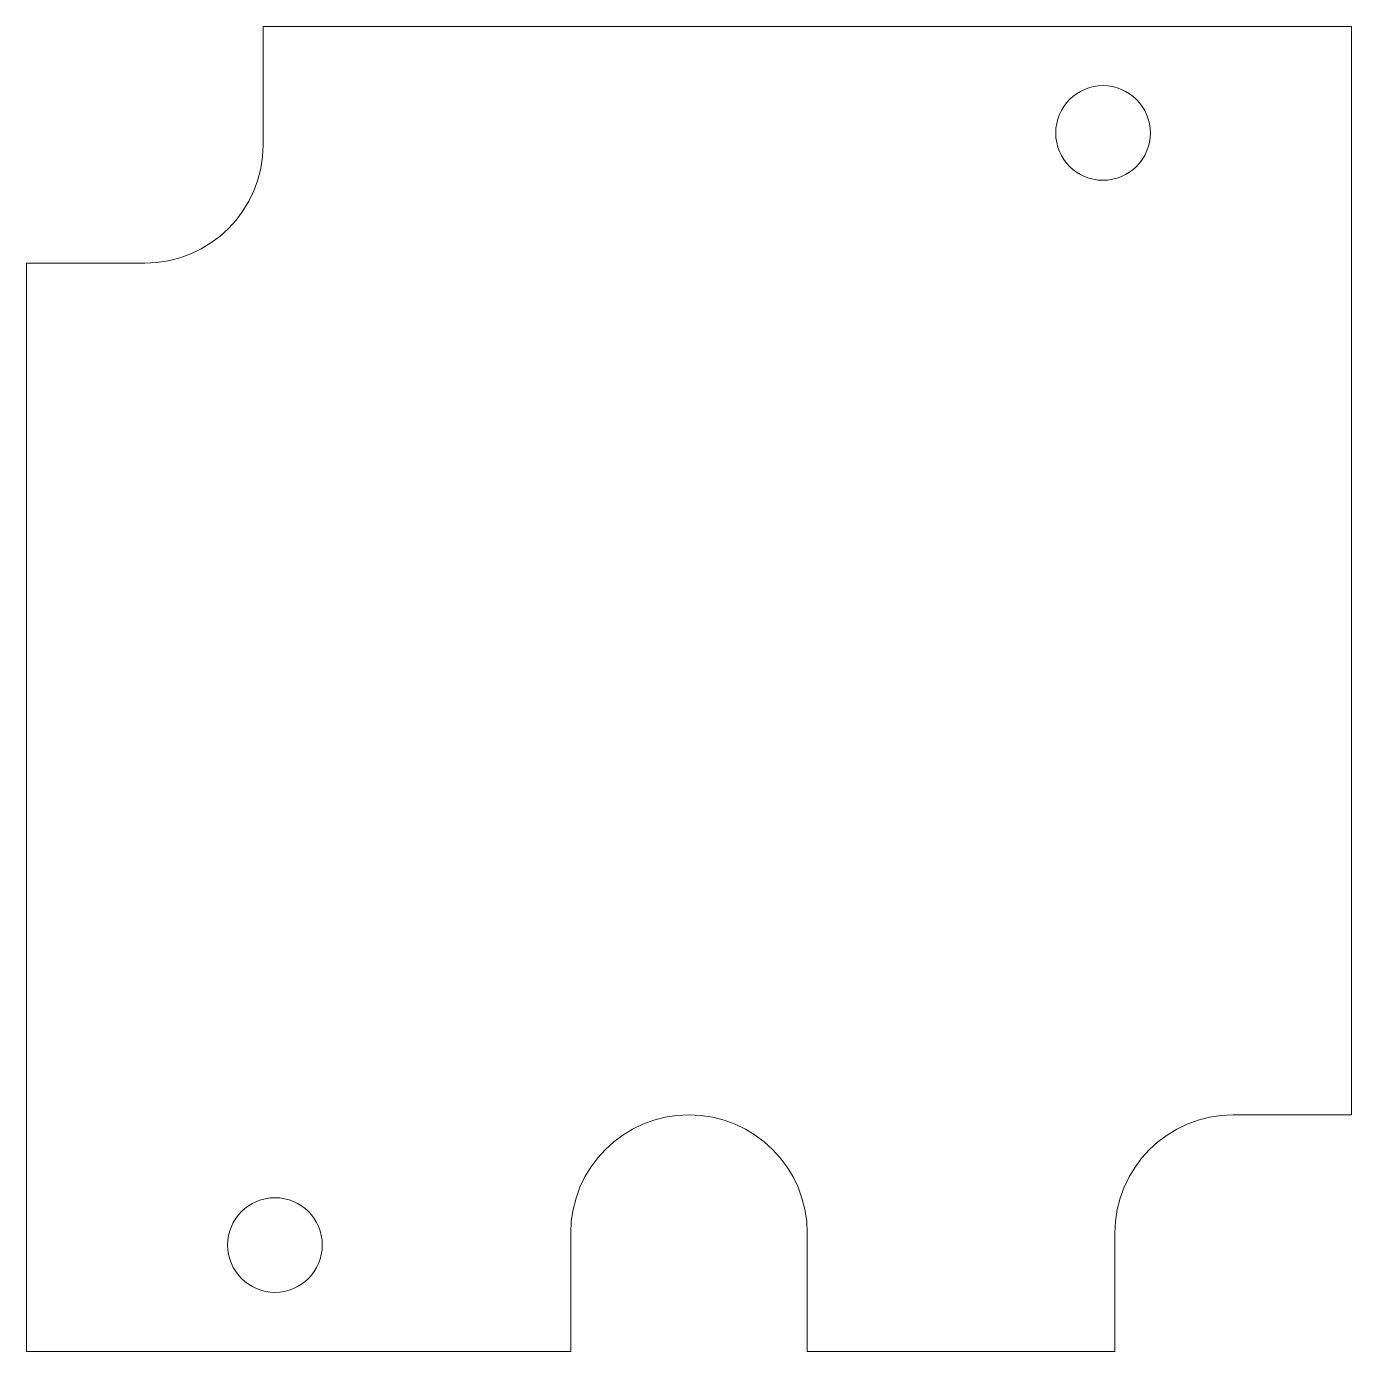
# Model space of a CAD drawing. Extents: x 0 to 28, y 0 to 28.
import ezdxf

# ---------------------------------------------------------------- set-up
doc = ezdxf.new("R2010")
doc.units = 0
doc.header["$MEASUREMENT"] = 0
doc.layers.add('BLACK', color=7, linetype='CONTINUOUS', lineweight=5, true_color=0xffffff)

msp = doc.modelspace()

# ---------------------------------------------------------------- linework, layer by layer
at = {"layer": 'BLACK'}
for p, q in [((5, 28), (28, 28)), ((5, 25.5), (5, 28)), ((28, 5), (28, 28)), ((0, 0), (0, 23)), ((0, 23), (2.5, 23)), ((25.5, 5), (28, 5)), ((11.5, 2.5), (11.5, 0)), ((16.5, 2.5), (16.5, 0)), ((23, 2.5), (23, 0)), ((0, 0), (11.5, 0)), ((16.5, 0), (23, 0))]:
    msp.add_line(p, q, dxfattribs=at)
for centre in [(22.75, 25.75), (5.25, 2.25)]:
    msp.add_circle(centre, 1, dxfattribs=at)
for centre, start, end in [((2.5, 25.5), -90, 0), ((14, 2.5), 90, 180), ((14, 2.5), 0, 90), ((25.5, 2.5), 90, 180)]:
    msp.add_arc(centre, 2.5, start, end, dxfattribs=at)

doc.saveas('drawing.dxf')
